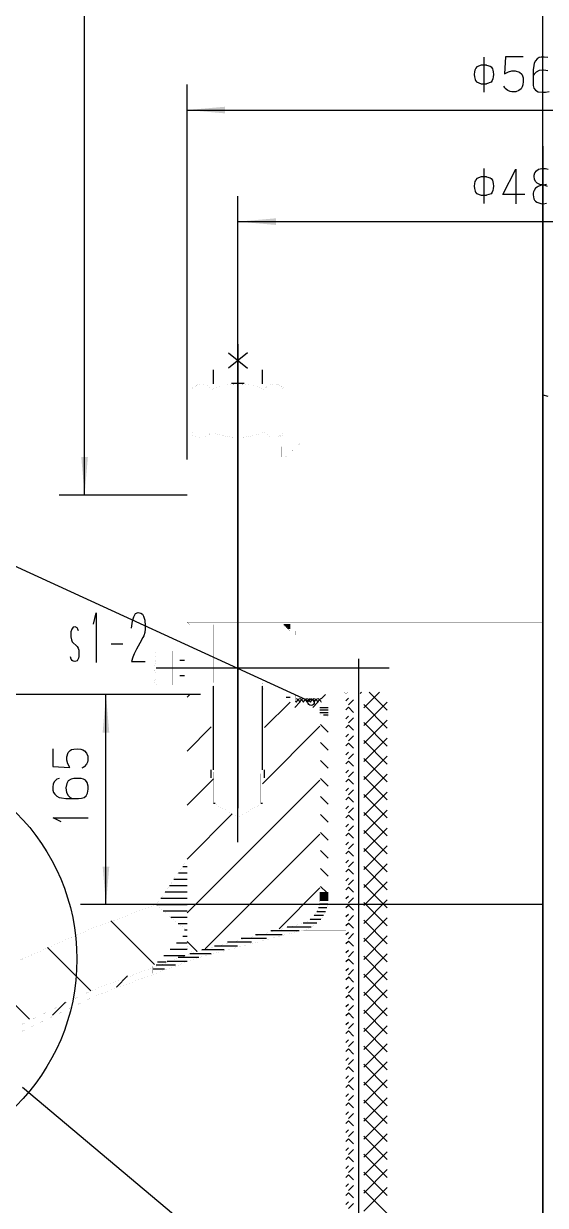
# Model space of a CAD drawing. Extents: x 0 to 8410, y 0 to 11890.
# Drawn here: x 2741 to 3152, y 8583 to 9512 of the extents above; entities that cross this region are included whole.
import ezdxf

# ---------------------------------------------------------------- set-up
doc = ezdxf.new("R2010")
doc.units = 0
doc.header["$MEASUREMENT"] = 0
for name, color, linetype in [('6', 7, 'Continuous'), ('7', 7, 'Continuous'), ('8', 7, 'Continuous')]:
    doc.layers.add(name, color=color, linetype=linetype)

# ---------------------------------------------------------------- blocks, each defined once
blk = doc.blocks.new('BLKENT20')
at = {"layer": '6', "color": 1, "linetype": 'Continuous'}
for p, q in [((2932.8, 10026.4), (2769.1, 10026.4)), ((2789.1, 9141.44), (2789.1, 10026.4)), ((2869.8, 9141.44), (2769.1, 9141.44))]:
    blk.add_line(p, q, dxfattribs=at)
at = {"layer": '6', "color": 2, "linetype": 'Continuous'}
for p, q in [((2743.26, 9629.44), (2743.26, 9613.55)), ((2758.78, 9628.19), (2760.22, 9628.92)), ((2760.22, 9628.92), (2762.14, 9629.34)), ((2762.14, 9629.34), (2765.34, 9629.55)), ((2765.34, 9629.55), (2768.54, 9629.23)), ((2768.54, 9629.23), (2770.3, 9628.61)), ((2770.3, 9628.61), (2771.9, 9627.67)), ((2755.9, 9622.33), (2757.18, 9626.31)), ((2755.9, 9619.3), (2755.9, 9622.33)), ((2756.7, 9616.16), (2755.9, 9619.3)), ((2757.18, 9626.31), (2758.78, 9628.19)), ((2771.9, 9627.67), (2773.66, 9625.57)), ((2773.66, 9625.57), (2774.78, 9622.96)), ((2774.78, 9619.19), (2774.46, 9617.63)), ((2774.78, 9622.96), (2774.78, 9619.19)), ((2743.26, 9613.55), (2758.46, 9612.71)), ((2758.46, 9612.71), (2756.7, 9616.16)), ((2770.46, 9612.71), (2769.5, 9612.08)), ((2771.58, 9613.23), (2770.46, 9612.71)), ((2773.66, 9615.74), (2771.58, 9613.23)), ((2774.46, 9617.63), (2773.66, 9615.74)), ((2744.86, 9599.95), (2746.3, 9601.1)), ((2746.3, 9601.1), (2747.42, 9601.63)), ((2747.42, 9601.63), (2750.78, 9601.94)), ((2750.78, 9601.94), (2753.02, 9601.63)), ((2753.02, 9601.63), (2755.1, 9600.68)), ((2755.1, 9600.68), (2756.7, 9599.01)), ((2761.66, 9601.21), (2760.22, 9599.95)), ((2763.9, 9602.67), (2761.66, 9601.21)), ((2765.34, 9602.88), (2763.9, 9602.67)), ((2767.42, 9602.88), (2765.34, 9602.88)), ((2769.34, 9602.88), (2767.42, 9602.88)), ((2770.94, 9602.25), (2769.34, 9602.88)), ((2772.22, 9601.52), (2770.94, 9602.25)), ((2772.86, 9601), (2772.22, 9601.52)), ((2773.5, 9599.95), (2772.86, 9601)), ((2743.26, 9592.95), (2743.42, 9596.08)), ((2744.06, 9590.02), (2743.26, 9592.95)), ((2743.42, 9596.08), (2744.06, 9598.7)), ((2744.06, 9598.7), (2744.86, 9599.95)), ((2756.7, 9599.01), (2757.66, 9597.02)), ((2757.66, 9597.02), (2757.98, 9595.56)), ((2758.14, 9593.78), (2757.66, 9591.06)), ((2757.98, 9595.56), (2758.78, 9591.69)), ((2759.42, 9598.07), (2758.14, 9594.51)), ((2758.78, 9591.69), (2759.58, 9589.7)), ((2760.22, 9599.95), (2759.42, 9598.07)), ((2774.46, 9598.38), (2773.5, 9599.95)), ((2774.3, 9590.12), (2774.78, 9591.9)), ((2774.62, 9597.23), (2774.46, 9598.38)), ((2775.1, 9594.31), (2774.62, 9597.23)), ((2774.78, 9591.9), (2775.1, 9594.31)), ((2745.34, 9588.14), (2744.06, 9590.02)), ((2747.26, 9586.67), (2745.34, 9588.14)), ((2749.34, 9586.15), (2747.26, 9586.67)), ((2750.46, 9586.15), (2749.34, 9586.15)), ((2753.02, 9586.36), (2750.46, 9586.15)), ((2755.1, 9587.19), (2753.02, 9586.36)), ((2756.54, 9588.66), (2755.1, 9587.19)), ((2757.66, 9591.06), (2756.54, 9588.66)), ((2759.58, 9589.7), (2760.22, 9588.66)), ((2760.22, 9588.66), (2761.18, 9587.19)), ((2761.18, 9587.19), (2763.26, 9586.04)), ((2763.26, 9586.04), (2764.38, 9585.52)), ((2764.38, 9585.52), (2765.66, 9585.21)), ((2765.66, 9585.21), (2767.1, 9585.21)), ((2767.1, 9585.21), (2768.86, 9585.31)), ((2768.86, 9585.31), (2770.62, 9585.73)), ((2770.62, 9585.73), (2771.74, 9586.36)), ((2771.74, 9586.36), (2772.7, 9587.09)), ((2772.7, 9587.09), (2773.5, 9588.34)), ((2773.5, 9588.34), (2774.3, 9590.12)), ((2744.06, 9572.03), (2744.86, 9573.29)), ((2744.86, 9573.29), (2746.3, 9574.44)), ((2746.3, 9574.44), (2747.42, 9574.96)), ((2747.42, 9574.96), (2750.78, 9575.27)), ((2750.78, 9575.27), (2753.02, 9574.96)), ((2753.02, 9574.96), (2755.1, 9574.02)), ((2755.1, 9574.02), (2756.7, 9572.34)), ((2760.22, 9573.29), (2759.42, 9571.4)), ((2761.66, 9574.54), (2760.22, 9573.29)), ((2763.9, 9576), (2761.66, 9574.54)), ((2765.34, 9576.21), (2763.9, 9576)), ((2767.42, 9576.21), (2765.34, 9576.21)), ((2769.34, 9576.21), (2767.42, 9576.21)), ((2770.94, 9575.59), (2769.34, 9576.21)), ((2772.22, 9574.85), (2770.94, 9575.59)), ((2772.86, 9574.33), (2772.22, 9574.85)), ((2773.5, 9573.29), (2772.86, 9574.33)), ((2774.46, 9571.72), (2773.5, 9573.29)), ((2743.26, 9566.28), (2743.42, 9569.42)), ((2744.06, 9563.35), (2743.26, 9566.28)), ((2743.42, 9569.42), (2744.06, 9572.03)), ((2745.34, 9561.47), (2744.06, 9563.35)), ((2757.66, 9564.4), (2756.54, 9561.99)), ((2756.7, 9572.34), (2757.66, 9570.36)), ((2757.66, 9570.36), (2757.98, 9568.89)), ((2758.14, 9567.12), (2757.66, 9564.4)), ((2757.98, 9568.89), (2758.78, 9565.02)), ((2759.42, 9571.4), (2758.14, 9567.85)), ((2758.78, 9565.02), (2759.58, 9563.04)), ((2773.5, 9561.68), (2774.3, 9563.46)), ((2774.3, 9563.46), (2774.78, 9565.23)), ((2774.62, 9570.57), (2774.46, 9571.72)), ((2775.1, 9567.64), (2774.62, 9570.57)), ((2774.78, 9565.23), (2775.1, 9567.64)), ((2747.26, 9560), (2745.34, 9561.47)), ((2749.34, 9559.48), (2747.26, 9560)), ((2750.46, 9559.48), (2749.34, 9559.48)), ((2753.02, 9559.69), (2750.46, 9559.48)), ((2755.1, 9560.53), (2753.02, 9559.69)), ((2756.54, 9561.99), (2755.1, 9560.53)), ((2759.58, 9563.04), (2760.22, 9561.99)), ((2760.22, 9561.99), (2761.18, 9560.53)), ((2761.18, 9560.53), (2763.26, 9559.38)), ((2763.26, 9559.38), (2764.38, 9558.85)), ((2764.38, 9558.85), (2765.66, 9558.54)), ((2765.66, 9558.54), (2767.1, 9558.54)), ((2767.1, 9558.54), (2768.86, 9558.65)), ((2768.86, 9558.65), (2770.62, 9559.06)), ((2770.62, 9559.06), (2771.74, 9559.69)), ((2771.74, 9559.69), (2772.7, 9560.42)), ((2772.7, 9560.42), (2773.5, 9561.68))]:
    blk.add_line(p, q, dxfattribs=at)
at = {"layer": '6', "color": 1, "linetype": 'Continuous'}
for points in [[(2789.1, 10026.4), (2791.72, 9996.55), (2786.49, 9996.55)], [(2789.1, 9141.44), (2786.49, 9171.33), (2791.72, 9171.33)]]:
    blk.add_solid(points, dxfattribs=at)
blk = doc.blocks.new('BLKENT21')
at = {"layer": '6', "color": 1, "linetype": 'Continuous'}
for p, q in [((2682.29, 8606.77), (2758.21, 8543.06)), ((2453.64, 8211.2), (2742.89, 8555.92)), ((2393.03, 8262.05), (2468.96, 8198.34))]:
    blk.add_line(p, q, dxfattribs=at)
at = {"layer": '6', "color": 2, "linetype": 'Continuous'}
for p, q in [((2578.35, 8429.14), (2578.53, 8430.36)), ((2578.53, 8430.36), (2580.2, 8433.59)), ((2580.2, 8433.59), (2583.24, 8435.96)), ((2583.24, 8435.96), (2585.3, 8436.69)), ((2585.3, 8436.69), (2587.39, 8436.44)), ((2587.39, 8436.44), (2591.27, 8435.09)), ((2591.27, 8435.09), (2595.6, 8432.28)), ((2595.6, 8432.28), (2598.79, 8429.6)), ((2598.79, 8429.6), (2600.43, 8428.08)), ((2578.47, 8427.54), (2578.35, 8429.14)), ((2578.98, 8426.16), (2578.47, 8427.54)), ((2579.61, 8424.67), (2578.98, 8426.16)), ((2580.98, 8422.57), (2579.61, 8424.67)), ((2584.13, 8419.11), (2580.98, 8422.57)), ((2600.43, 8428.08), (2602.37, 8425.91)), ((2602.37, 8425.91), (2603.63, 8424.18)), ((2603.63, 8424.18), (2604.82, 8422.36)), ((2604.82, 8422.36), (2605.51, 8420.69)), ((2605.51, 8420.69), (2606.05, 8418.6)), ((2568.83, 8419.79), (2558.61, 8407.62)), ((2588.42, 8415.51), (2584.13, 8419.11)), ((2589.71, 8414.56), (2588.42, 8415.51)), ((2591.93, 8412.97), (2589.71, 8414.56)), ((2593.37, 8412.45), (2591.93, 8412.97)), ((2596.26, 8411.66), (2593.37, 8412.45)), ((2597.78, 8411.48), (2596.26, 8411.66)), ((2600.59, 8411.84), (2597.78, 8411.48)), ((2602.34, 8412.43), (2600.59, 8411.84)), ((2604.05, 8413.72), (2602.34, 8412.43)), ((2605.64, 8416.62), (2604.32, 8414.04)), ((2606.05, 8418.6), (2605.64, 8416.62)), ((2558.61, 8407.62), (2569.72, 8397.2)), ((2570.59, 8400.98), (2571.99, 8403.9)), ((2571.99, 8403.9), (2573.94, 8406.22)), ((2573.94, 8406.22), (2577.48, 8408.44)), ((2577.48, 8408.44), (2579.91, 8408.85)), ((2579.91, 8408.85), (2581.49, 8408.49)), ((2581.49, 8408.49), (2583.23, 8407.58)), ((2583.23, 8407.58), (2585.81, 8405.68)), ((2585.81, 8405.68), (2588.06, 8403.38)), ((2588.06, 8403.38), (2589.01, 8401.77)), ((2589.01, 8401.77), (2589.63, 8400.02)), ((2557.94, 8370.23), (2548.07, 8393.8)), ((2548.07, 8393.8), (2571.85, 8373.85)), ((2569.72, 8397.2), (2570.59, 8400.98)), ((2588.81, 8394.57), (2586.39, 8391.68)), ((2589.63, 8397.29), (2588.81, 8394.57)), ((2589.63, 8400.02), (2589.63, 8397.29)), ((2570.65, 8385.37), (2557.94, 8370.23)), ((2578.91, 8389.49), (2577.77, 8389.63)), ((2580.11, 8389.17), (2578.91, 8389.49)), ((2583.31, 8389.76), (2580.11, 8389.17)), ((2585.14, 8390.69), (2583.31, 8389.76)), ((2586.39, 8391.68), (2585.14, 8390.69)), ((2529.09, 8372.18), (2553.24, 8351.92)), ((2533.18, 8365.61), (2531.92, 8361.62)), ((2536.28, 8369.3), (2533.18, 8365.61)), ((2536.28, 8369.3), (2539.1, 8371.16)), ((2539.1, 8371.16), (2540.19, 8371.47)), ((2540.19, 8371.47), (2542.09, 8371.24)), ((2542.09, 8371.24), (2543.4, 8370.82)), ((2543.4, 8370.82), (2544.83, 8370.03)), ((2544.83, 8370.03), (2546.62, 8368.67)), ((2546.62, 8368.67), (2548.26, 8367.15)), ((2548.26, 8367.15), (2549.41, 8365.78)), ((2549.41, 8365.78), (2550.11, 8364.38)), ((2550.11, 8364.38), (2550.54, 8362.65)), ((2531.92, 8361.62), (2532.18, 8360.18)), ((2532.18, 8360.18), (2532.4, 8359.45)), ((2532.4, 8359.45), (2532.86, 8358.51)), ((2532.86, 8358.51), (2533.94, 8357.06)), ((2533.94, 8357.06), (2535.59, 8355.54)), ((2535.59, 8355.54), (2537.37, 8354.18)), ((2545.93, 8354.92), (2549.02, 8358.6)), ((2550.54, 8362.65), (2549.02, 8358.6)), ((2537.37, 8354.18), (2539.55, 8353.03)), ((2539.55, 8353.03), (2540.43, 8352.84)), ((2540.43, 8352.84), (2542.08, 8352.82)), ((2542.08, 8352.82), (2545.93, 8354.92))]:
    blk.add_line(p, q, dxfattribs=at)
at = {"layer": '6', "color": 1, "linetype": 'Continuous'}
for points in [[(2742.89, 8555.92), (2725.69, 8531.34), (2721.68, 8534.7)], [(2453.64, 8211.2), (2470.85, 8235.77), (2474.85, 8232.41)]]:
    blk.add_solid(points, dxfattribs=at)
blk = doc.blocks.new('BLKENT22')
at = {"layer": '6', "color": 1, "linetype": 'Continuous'}
blk.add_line((2740.14, 8675.72), (2880.9, 8557.6), dxfattribs=at)
blk = doc.blocks.new('BLKENT181')
at = {"layer": '6', "color": 2, "linetype": 'Continuous'}
for p, q in [((3103.27, 9485.9), (3103.27, 9458.32)), ((3120.29, 9486.04), (3119.56, 9472.74)), ((3134.2, 9486.04), (3120.29, 9486.04)), ((3142.8, 9481), (3142.52, 9479.18)), ((3143.81, 9482.82), (3142.8, 9481)), ((3145.27, 9484.51), (3143.81, 9482.82)), ((3146.73, 9485.48), (3145.27, 9484.51)), ((3148.47, 9485.9), (3146.73, 9485.48)), ((3150.76, 9485.9), (3148.47, 9485.9)), ((3153.5, 9485.63), (3150.76, 9485.9)), ((3095.86, 9474.14), (3095.77, 9472.19)), ((3095.77, 9472.19), (3095.86, 9470.22)), ((3096.22, 9475.68), (3095.86, 9474.14)), ((3096.59, 9476.52), (3096.22, 9475.68)), ((3096.96, 9477.08), (3096.59, 9476.52)), ((3097.78, 9478.06), (3096.96, 9477.08)), ((3101.16, 9479.46), (3097.78, 9478.06)), ((3105.37, 9479.46), (3101.16, 9479.46)), ((3105.37, 9479.46), (3108.21, 9478.62)), ((3108.21, 9478.62), (3109.03, 9478.06)), ((3109.03, 9478.06), (3109.95, 9476.67)), ((3109.95, 9476.67), (3110.41, 9475.55)), ((3110.41, 9475.55), (3110.68, 9474.14)), ((3110.68, 9474.14), (3110.77, 9472.19)), ((3110.77, 9472.19), (3110.68, 9470.22)), ((3119.56, 9472.74), (3122.58, 9474.28)), ((3122.58, 9474.28), (3125.32, 9474.98)), ((3125.32, 9474.98), (3127.98, 9474.98)), ((3127.98, 9474.98), (3131.45, 9473.86)), ((3131.45, 9473.86), (3133.1, 9472.46)), ((3133.1, 9472.46), (3133.74, 9471.2)), ((3133.74, 9471.2), (3134.11, 9469.52)), ((3142.52, 9479.18), (3141.98, 9475.82)), ((3141.98, 9475.82), (3141.98, 9465.74)), ((3142.8, 9472.46), (3142.16, 9471.34)), ((3144.35, 9474), (3142.8, 9472.46)), ((3146.73, 9475.26), (3144.35, 9474)), ((3150.39, 9475.68), (3146.73, 9475.26)), ((3153.69, 9474.98), (3150.39, 9475.68)), ((3095.86, 9470.22), (3096.32, 9468.13)), ((3096.32, 9468.13), (3096.68, 9467.42)), ((3096.68, 9467.42), (3097.6, 9466.3)), ((3097.6, 9466.3), (3101.16, 9464.9)), ((3101.16, 9464.9), (3105.37, 9464.9)), ((3108.94, 9466.16), (3105.37, 9464.9)), ((3109.86, 9467.42), (3108.94, 9466.16)), ((3110.41, 9468.68), (3109.86, 9467.42)), ((3110.68, 9470.22), (3110.41, 9468.68)), ((3119.56, 9462.24), (3119.01, 9463.08)), ((3120.01, 9461.26), (3119.56, 9462.24)), ((3122.21, 9459.44), (3120.01, 9461.26)), ((3133.47, 9462.38), (3132.64, 9460.99)), ((3134.01, 9463.92), (3133.47, 9462.38)), ((3134.29, 9466.72), (3134.01, 9463.92)), ((3134.11, 9469.52), (3134.29, 9466.72)), ((3141.98, 9465.74), (3142.16, 9463.36)), ((3142.16, 9463.36), (3142.71, 9461.41)), ((3142.71, 9461.41), (3143.9, 9459.72)), ((3123.86, 9458.75), (3122.21, 9459.44)), ((3125.23, 9458.46), (3123.86, 9458.75)), ((3128.52, 9458.46), (3125.23, 9458.46)), ((3130.81, 9459.44), (3128.52, 9458.46)), ((3132.64, 9460.99), (3130.81, 9459.44)), ((3143.9, 9459.72), (3146.09, 9458.6)), ((3146.09, 9458.6), (3149.2, 9458.32)), ((3149.2, 9458.32), (3151.67, 9458.32)), ((3151.67, 9458.32), (3154.6, 9458.88))]:
    blk.add_line(p, q, dxfattribs=at)
at = {"layer": '6', "color": 1, "linetype": 'Continuous'}
for p, q in [((2869.8, 9169.44), (2869.8, 9464.18)), ((2869.8, 9444.18), (3429.8, 9444.18))]:
    blk.add_line(p, q, dxfattribs=at)
blk.add_solid([(2869.8, 9444.18), (2899.68, 9446.8), (2899.68, 9441.57)], dxfattribs=at)
blk = doc.blocks.new('BLKENT182')
at = {"layer": '6', "color": 2, "linetype": 'Continuous'}
for p, q in [((3103.27, 9398.16), (3103.27, 9370.58)), ((3118.18, 9377.72), (3128.43, 9397.6)), ((3128.43, 9397.6), (3128.43, 9370.44)), ((3143.44, 9394.8), (3144.72, 9396.48)), ((3144.72, 9396.48), (3146.37, 9397.6)), ((3146.37, 9397.6), (3148.93, 9398.3)), ((3148.93, 9398.3), (3151.67, 9398.16)), ((3151.67, 9398.16), (3153.96, 9397.6)), ((3096.22, 9387.94), (3095.86, 9386.4)), ((3096.59, 9388.78), (3096.22, 9387.94)), ((3096.96, 9389.34), (3096.59, 9388.78)), ((3097.78, 9390.32), (3096.96, 9389.34)), ((3101.16, 9391.72), (3097.78, 9390.32)), ((3105.37, 9391.72), (3101.16, 9391.72)), ((3105.37, 9391.72), (3108.21, 9390.88)), ((3108.21, 9390.88), (3109.03, 9390.32)), ((3109.03, 9390.32), (3109.95, 9388.92)), ((3109.95, 9388.92), (3110.41, 9387.8)), ((3110.41, 9387.8), (3110.68, 9386.4)), ((3142.98, 9392.98), (3143.44, 9394.8)), ((3142.98, 9392), (3142.98, 9392.98)), ((3143.16, 9389.76), (3142.98, 9392)), ((3143.9, 9387.94), (3143.16, 9389.76)), ((3145.18, 9386.68), (3143.9, 9387.94)), ((3147.28, 9385.7), (3145.18, 9386.68)), ((3095.86, 9386.4), (3095.77, 9384.44)), ((3095.77, 9384.44), (3095.86, 9382.48)), ((3095.86, 9382.48), (3096.32, 9380.38)), ((3096.32, 9380.38), (3096.68, 9379.68)), ((3096.68, 9379.68), (3097.6, 9378.56)), ((3097.6, 9378.56), (3101.16, 9377.16)), ((3108.94, 9378.42), (3105.37, 9377.16)), ((3109.86, 9379.68), (3108.94, 9378.42)), ((3110.41, 9380.94), (3109.86, 9379.68)), ((3110.68, 9382.48), (3110.41, 9380.94)), ((3110.68, 9386.4), (3110.77, 9384.44)), ((3110.77, 9384.44), (3110.68, 9382.48)), ((3135.48, 9377.72), (3118.18, 9377.72)), ((3142.43, 9379.82), (3142.16, 9378.7)), ((3142.16, 9378.7), (3142.16, 9377.44)), ((3142.16, 9377.44), (3142.25, 9375.9)), ((3142.89, 9380.8), (3142.43, 9379.82)), ((3143.9, 9382.62), (3142.89, 9380.8)), ((3145.18, 9383.46), (3143.9, 9382.62)), ((3146.09, 9384.02), (3145.18, 9383.46)), ((3147.83, 9384.72), (3146.09, 9384.02)), ((3149.66, 9385.28), (3147.28, 9385.7)), ((3151.22, 9385.42), (3147.83, 9384.72)), ((3153.41, 9384.16), (3150.3, 9385.28)), ((3152.5, 9385.7), (3151.22, 9385.42)), ((3101.16, 9377.16), (3105.37, 9377.16)), ((3142.25, 9375.9), (3142.62, 9374.36)), ((3142.62, 9374.36), (3143.16, 9373.38)), ((3143.16, 9373.38), (3143.81, 9372.54)), ((3143.81, 9372.54), (3144.9, 9371.84)), ((3144.9, 9371.84), (3146.46, 9371.14)), ((3146.46, 9371.14), (3148.01, 9370.72)), ((3148.01, 9370.72), (3150.12, 9370.44)), ((3150.12, 9370.44), (3152.68, 9370.86))]:
    blk.add_line(p, q, dxfattribs=at)
at = {"layer": '6', "color": 1, "linetype": 'Continuous'}
for p, q in [((2909.8, 9255.02), (2909.8, 9376.44)), ((2909.8, 9356.44), (3389.8, 9356.44))]:
    blk.add_line(p, q, dxfattribs=at)
blk.add_solid([(2909.8, 9356.44), (2939.68, 9359.05), (2939.68, 9353.82)], dxfattribs=at)
blk = doc.blocks.new('BLKENT302')
at = {"layer": '6', "color": 1, "linetype": 'Continuous'}
blk.add_line((2880.3, 8984.44), (1430.94, 8984.44), dxfattribs=at)
blk = doc.blocks.new('BLKENT303')
at = {"layer": '6', "color": 1, "linetype": 'Continuous'}
blk.add_line((2871.8, 8984.44), (1574.78, 8984.44), dxfattribs=at)
blk = doc.blocks.new('BLKENT304')
at = {"layer": '6', "color": 1, "linetype": 'Continuous'}
for p, q in [((2871.8, 8984.44), (2785.94, 8984.44)), ((2805.94, 8819.35), (2805.94, 8984.44)), ((2917.41, 8819.35), (2785.94, 8819.35))]:
    blk.add_line(p, q, dxfattribs=at)
at = {"layer": '6', "color": 2, "linetype": 'Continuous'}
for p, q in [((2764.08, 8941.71), (2764.08, 8927.8)), ((2776.26, 8938.97), (2777.66, 8940.61)), ((2777.66, 8940.61), (2778.92, 8941.25)), ((2778.92, 8941.25), (2780.6, 8941.62)), ((2780.6, 8941.62), (2783.4, 8941.8)), ((2783.4, 8941.8), (2786.2, 8941.53)), ((2786.2, 8941.53), (2787.74, 8940.98)), ((2787.74, 8940.98), (2789.14, 8940.16)), ((2775.14, 8935.49), (2776.26, 8938.97)), ((2775.14, 8932.84), (2775.14, 8935.49)), ((2775.84, 8930.09), (2775.14, 8932.84)), ((2789.14, 8940.16), (2790.68, 8938.33)), ((2790.68, 8938.33), (2791.66, 8936.04)), ((2791.38, 8931.37), (2790.68, 8929.72)), ((2791.66, 8932.74), (2791.38, 8931.37)), ((2791.66, 8936.04), (2791.66, 8932.74)), ((2764.08, 8927.8), (2777.38, 8927.07)), ((2777.38, 8927.07), (2775.84, 8930.09)), ((2787.88, 8927.07), (2787.04, 8926.52)), ((2788.86, 8927.53), (2787.88, 8927.07)), ((2790.68, 8929.72), (2788.86, 8927.53)), ((2764.5, 8914.35), (2764.22, 8911.61)), ((2765.48, 8916.18), (2764.5, 8914.35)), ((2767.16, 8917.83), (2765.48, 8916.18)), ((2768.98, 8918.47), (2767.16, 8917.83)), ((2775.14, 8914.53), (2774.44, 8911.24)), ((2776.26, 8916.55), (2775.14, 8914.53)), ((2778.5, 8917.92), (2776.26, 8916.55)), ((2780.74, 8918.47), (2778.5, 8917.92)), ((2784.52, 8918.47), (2780.74, 8918.47)), ((2786.48, 8918.47), (2784.52, 8918.47)), ((2788.16, 8918.01), (2786.48, 8918.47)), ((2789.7, 8917.19), (2788.16, 8918.01)), ((2791.24, 8915.45), (2789.7, 8917.19)), ((2791.8, 8912.52), (2791.24, 8915.45)), ((2764.22, 8911.61), (2764.22, 8909.32)), ((2764.22, 8909.32), (2764.64, 8907.58)), ((2764.64, 8907.58), (2765.62, 8906.12)), ((2765.62, 8906.12), (2767.3, 8904.65)), ((2767.3, 8904.65), (2769.12, 8903.65)), ((2769.12, 8903.65), (2770.94, 8903.37)), ((2770.94, 8903.37), (2774.3, 8902.82)), ((2774.44, 8911.24), (2774.86, 8907.58)), ((2774.86, 8907.58), (2776.12, 8905.2)), ((2776.12, 8905.2), (2777.66, 8903.65)), ((2777.66, 8903.65), (2778.78, 8903)), ((2786.76, 8903), (2788.72, 8903.55)), ((2788.72, 8903.55), (2790.4, 8904.74)), ((2790.4, 8904.74), (2791.52, 8906.94)), ((2791.52, 8906.94), (2791.8, 8910.05)), ((2791.8, 8910.05), (2791.8, 8912.52)), ((2774.3, 8902.82), (2784.38, 8902.82)), ((2784.38, 8902.82), (2786.76, 8903)), ((2770.66, 8884.52), (2764.36, 8887.63)), ((2764.36, 8887.63), (2791.8, 8887.63))]:
    blk.add_line(p, q, dxfattribs=at)
at = {"layer": '6', "color": 1, "linetype": 'Continuous'}
for points in [[(2805.94, 8984.44), (2808.55, 8954.55), (2803.32, 8954.55)], [(2805.94, 8819.35), (2803.32, 8849.24), (2808.55, 8849.24)]]:
    blk.add_solid(points, dxfattribs=at)
blk = doc.blocks.new('BLKENT328')
at = {"layer": '7', "color": 1, "linetype": 'Continuous'}
for p, q in [((2950.8, 9039.44), (2945.8, 9039.44)), ((2950.8, 9038.44), (2946.8, 9038.44)), ((2950.8, 9037.44), (2947.8, 9037.44)), ((2950.8, 9036.44), (2948.8, 9036.44))]:
    blk.add_line(p, q, dxfattribs=at)
blk = doc.blocks.new('BLKENT329')
at = {"layer": '7', "color": 1, "linetype": 'Continuous'}
for p, q in [((2955.3, 8978.61), (2958.13, 8981.44)), ((2956.07, 8978.44), (2955.3, 8979.21)), ((2958.9, 8978.44), (2955.9, 8981.44)), ((2957.96, 8978.44), (2960.96, 8981.44)), ((2961.73, 8978.44), (2958.73, 8981.44)), ((2960.78, 8978.44), (2963.78, 8981.44)), ((2964.55, 8978.44), (2961.55, 8981.44)), ((2963.61, 8978.44), (2966.61, 8981.44)), ((2967.38, 8978.44), (2964.38, 8981.44)), ((2966.44, 8978.44), (2969.44, 8981.44)), ((2970.21, 8978.44), (2967.21, 8981.44)), ((2969.27, 8978.44), (2972.27, 8981.44)), ((2973.04, 8978.44), (2970.04, 8981.44)), ((2972.1, 8978.44), (2975.1, 8981.44)), ((2975.33, 8978.97), (2972.87, 8981.44)), ((2974.93, 8978.44), (2975.33, 8978.85))]:
    blk.add_line(p, q, dxfattribs=at)
blk = doc.blocks.new('BLKENT341')
at = {"layer": '7', "color": 1, "linetype": 'Continuous'}
for p, q in [((2954.44, 8974.44), (2958.44, 8978.44)), ((2968.58, 8974.44), (2972.58, 8978.44)), ((2975.33, 8981.19), (2978.58, 8984.44))]:
    blk.add_line(p, q, dxfattribs=at)
blk = doc.blocks.new('BLKENT366')
at = {"layer": '7', "color": 1, "linetype": 'Continuous'}
for p, q in [((2866.35, 8849.37), (2869.8, 8849.37)), ((2859.44, 8839.37), (2869.8, 8839.37)), ((2862.89, 8844.37), (2869.8, 8844.37)), ((2852.53, 8829.37), (2869.8, 8829.37)), ((2855.99, 8834.37), (2869.8, 8834.37)), ((2849.08, 8824.37), (2869.8, 8824.37)), ((2845.62, 8819.37), (2869.8, 8819.37)), ((2850.94, 8814.37), (2869.8, 8814.37)), ((2856.89, 8809.37), (2869.8, 8809.37)), ((2862.85, 8804.37), (2869.8, 8804.37)), ((2866.48, 8794.37), (2869.8, 8794.37)), ((2867.8, 8799.37), (2869.8, 8799.37)), ((2856.48, 8784.37), (2869.8, 8784.37)), ((2861.48, 8789.37), (2869.8, 8789.37)), ((2846.48, 8774.37), (2853.2, 8774.37)), ((2851.48, 8779.37), (2868.02, 8779.37))]:
    blk.add_line(p, q, dxfattribs=at)
blk = doc.blocks.new('BLKENT386')
at = {"layer": '7', "color": 1, "linetype": 'Continuous'}
for p, q in [((2974.3, 8974.44), (2980.8, 8974.44)), ((2974.3, 8972.44), (2980.8, 8972.44)), ((2974.3, 8970.44), (2980.8, 8970.44)), ((2977.07, 8968.44), (2980.8, 8968.44))]:
    blk.add_line(p, q, dxfattribs=at)
blk = doc.blocks.new('BLKENT387')
at = {"layer": '7', "color": 1, "linetype": 'Continuous'}
blk.add_line((2947.8, 8982.44), (2950.8, 8982.44), dxfattribs=at)
blk = doc.blocks.new('BLKENT388')
at = {"layer": '7', "color": 1, "linetype": 'Continuous'}
for p, q in [((2844.19, 8772.08), (2809.84, 8806.44)), ((2794.06, 8751.5), (2759.91, 8785.66)), ((2745.72, 8729.13), (2712.26, 8762.6))]:
    blk.add_line(p, q, dxfattribs=at)
blk = doc.blocks.new('BLKENT389')
at = {"layer": '7', "color": 1, "linetype": 'Continuous'}
for p, q in [((2814.11, 8754.4), (2822.99, 8763.28)), ((2763.79, 8732.37), (2774.11, 8742.69))]:
    blk.add_line(p, q, dxfattribs=at)
blk = doc.blocks.new('BLKENT564')
at = {"layer": '7', "color": 1, "linetype": 'Continuous'}
for p, q in [((2869.8, 8982.44), (2871.8, 8984.44)), ((2930.8, 8958.59), (2950.8, 8978.59)), ((2929.05, 8914.41), (2974.3, 8959.66)), ((2869.8, 8940.01), (2888.8, 8959.01)), ((2869.8, 8897.59), (2890.55, 8918.34)), ((2869.8, 8812.73), (2974.3, 8917.24)), ((2869.8, 8855.16), (2905.27, 8890.63)), ((2883.9, 8784.41), (2974.3, 8874.81)), ((2942.12, 8800.2), (2974.3, 8832.38))]:
    blk.add_line(p, q, dxfattribs=at)
blk = doc.blocks.new('BLKENT568')
at = {"layer": '7', "color": 1, "linetype": 'Continuous'}
for p, q in [((2994.8, 8979.54), (2996.8, 8981.54)), ((2994.8, 8972.47), (2996.8, 8974.47)), ((2994.8, 8965.4), (2996.8, 8967.4)), ((2994.8, 8958.33), (2996.8, 8960.33)), ((2994.8, 8951.26), (2996.8, 8953.26)), ((2994.8, 8944.19), (2996.8, 8946.19)), ((2994.8, 8937.11), (2996.8, 8939.11)), ((2994.8, 8930.04), (2996.8, 8932.04)), ((2994.8, 8922.97), (2996.8, 8924.97)), ((2994.8, 8915.9), (2996.8, 8917.9)), ((2994.8, 8908.83), (2996.8, 8910.83)), ((2994.8, 8901.76), (2996.8, 8903.76)), ((2994.8, 8894.69), (2996.8, 8896.69)), ((2994.8, 8887.62), (2996.8, 8889.62)), ((2994.8, 8880.55), (2996.8, 8882.55)), ((2994.8, 8873.48), (2996.8, 8875.47)), ((2994.8, 8866.4), (2996.8, 8868.4)), ((2994.8, 8859.33), (2996.8, 8861.33)), ((2994.8, 8852.26), (2996.8, 8854.26)), ((2994.8, 8845.19), (2996.8, 8847.19)), ((2994.8, 8838.12), (2996.8, 8840.12)), ((2994.8, 8831.05), (2996.8, 8833.05)), ((2994.8, 8823.98), (2996.8, 8825.98)), ((2994.8, 8816.91), (2996.8, 8818.91)), ((2994.8, 8809.84), (2996.8, 8811.84)), ((2994.8, 8802.76), (2996.8, 8804.76)), ((2994.8, 8795.69), (2996.8, 8797.69)), ((2994.8, 8788.62), (2996.8, 8790.62)), ((2994.8, 8781.55), (2996.8, 8783.55)), ((2994.8, 8774.48), (2996.8, 8776.48)), ((2994.8, 8767.41), (2996.8, 8769.41)), ((2994.8, 8760.34), (2996.8, 8762.34)), ((2994.8, 8753.27), (2996.8, 8755.27)), ((2994.8, 8746.2), (2996.8, 8748.2)), ((2994.8, 8739.12), (2996.8, 8741.13)), ((2994.8, 8732.05), (2996.8, 8734.05)), ((2994.8, 8724.98), (2996.8, 8726.98)), ((2994.8, 8717.91), (2996.8, 8719.91)), ((2994.8, 8710.84), (2996.8, 8712.84)), ((2994.8, 8703.77), (2996.8, 8705.77)), ((2994.8, 8696.7), (2996.8, 8698.7)), ((2994.8, 8689.63), (2996.8, 8691.63)), ((2994.8, 8682.56), (2996.8, 8684.56)), ((2994.8, 8675.49), (2996.8, 8677.49)), ((2994.8, 8668.41), (2996.8, 8670.41)), ((2994.8, 8661.34), (2996.8, 8663.34)), ((2994.8, 8654.27), (2996.8, 8656.27)), ((2994.8, 8647.2), (2996.8, 8649.2)), ((2994.8, 8640.13), (2996.8, 8642.13)), ((2994.8, 8633.06), (2996.8, 8635.06)), ((2994.8, 8625.99), (2996.8, 8627.99)), ((2994.8, 8618.92), (2996.8, 8620.92)), ((2994.8, 8611.85), (2996.8, 8613.85)), ((2994.8, 8604.77), (2996.8, 8606.77)), ((2994.8, 8597.7), (2996.8, 8599.7)), ((2994.8, 8590.63), (2996.8, 8592.63)), ((2994.8, 8583.56), (2996.8, 8585.56))]:
    blk.add_line(p, q, dxfattribs=at)
blk = doc.blocks.new('BLKENT663')
at = {"layer": '7', "color": 1, "linetype": 'Continuous'}
for p, q in [((2980.77, 8822.66), (2974.28, 8822.66)), ((2977.08, 8810.66), (2969.67, 8810.66)), ((2978.66, 8813.66), (2971.73, 8813.66)), ((2979.76, 8816.66), (2973.11, 8816.66)), ((2980.46, 8819.66), (2973.94, 8819.66)), ((2967.45, 8801.66), (2948.41, 8801.66)), ((2971.91, 8804.66), (2961.13, 8804.66)), ((2974.91, 8807.66), (2966.56, 8807.66)), ((2932.23, 8792.66), (2912.4, 8792.66)), ((2944.65, 8795.66), (2923.72, 8795.66)), ((2957.92, 8798.66), (2935.69, 8798.66)), ((2898.85, 8783.66), (2881.47, 8783.66)), ((2909.43, 8786.66), (2891.34, 8786.66)), ((2920.53, 8789.66), (2901.63, 8789.66)), ((2869.71, 8774.66), (2854.04, 8774.66)), ((2879.04, 8777.66), (2862.86, 8777.66)), ((2888.74, 8780.66), (2872, 8780.66)), ((2852.01, 8768.66), (2842.8, 8768.66)), ((2860.71, 8771.66), (2845.5, 8771.66))]:
    blk.add_line(p, q, dxfattribs=at)
blk = doc.blocks.new('BLKENT664')
at = {"layer": '7', "color": 1, "linetype": 'Continuous'}
for p, q in [((2980.77, 8822.66), (2974.28, 8822.66)), ((2980.8, 8828.66), (2974.3, 8828.66)), ((2980.8, 8827.66), (2974.3, 8827.66)), ((2980.8, 8826.66), (2974.3, 8826.66)), ((2980.8, 8825.66), (2974.3, 8825.66)), ((2980.8, 8824.66), (2974.3, 8824.66)), ((2980.8, 8823.66), (2974.3, 8823.66))]:
    blk.add_line(p, q, dxfattribs=at)
blk = doc.blocks.new('BLKENT666')
at = {"layer": '7', "color": 1, "linetype": 'Continuous'}
for p, q in [((2980.8, 8954.91), (2974.8, 8960.91)), ((2980.8, 8940.76), (2974.8, 8946.76)), ((2980.8, 8926.62), (2974.8, 8932.62)), ((2980.8, 8912.48), (2974.8, 8918.48)), ((2980.8, 8898.34), (2974.8, 8904.34)), ((2980.8, 8884.19), (2974.8, 8890.19)), ((2980.8, 8870.05), (2974.8, 8876.05)), ((2980.8, 8855.91), (2974.8, 8861.91)), ((2980.8, 8841.77), (2974.8, 8847.77)), ((2979.6, 8828.83), (2974.8, 8833.63))]:
    blk.add_line(p, q, dxfattribs=at)
blk = doc.blocks.new('BLKENT678')
at = {"layer": '7', "color": 1, "linetype": 'Continuous'}
for p, q in [((2996.8, 8976.33), (3000.8, 8980.33)), ((3005.91, 8985.44), (3006.91, 8986.44)), ((3008.8, 8974.18), (3021.05, 8986.44)), ((3008.8, 8960.04), (3027.23, 8978.47)), ((3027.3, 8972.3), (3013.16, 8986.44)), ((3000.8, 8970.51), (2996.8, 8974.51)), ((3027.3, 8958.16), (3008.8, 8976.65)), ((2996.8, 8962.18), (3000.8, 8966.18)), ((3000.8, 8956.37), (2996.8, 8960.37)), ((3008.8, 8945.9), (3027.3, 8964.4)), ((3027.3, 8944.01), (3008.8, 8962.51)), ((2996.8, 8948.04), (3000.8, 8952.04)), ((3008.8, 8931.76), (3027.3, 8950.26)), ((3000.8, 8942.23), (2996.8, 8946.23)), ((3027.3, 8929.87), (3008.8, 8948.37)), ((2996.8, 8933.9), (3000.8, 8937.9)), ((3000.8, 8928.08), (2996.8, 8932.09)), ((3008.8, 8917.61), (3027.3, 8936.11)), ((3027.3, 8915.73), (3008.8, 8934.23)), ((2996.8, 8919.76), (3000.8, 8923.76)), ((3008.8, 8903.47), (3027.3, 8921.97)), ((3000.8, 8913.94), (2996.8, 8917.94)), ((3027.3, 8901.59), (3008.8, 8920.09)), ((2996.8, 8905.62), (3000.8, 8909.62)), ((3000.8, 8899.8), (2996.8, 8903.8)), ((3008.8, 8889.33), (3027.3, 8907.83)), ((3027.3, 8887.45), (3008.8, 8905.94)), ((2996.8, 8891.47), (3000.8, 8895.47)), ((3000.8, 8885.66), (2996.8, 8889.66)), ((3008.8, 8875.19), (3027.3, 8893.69)), ((3027.3, 8873.3), (3008.8, 8891.8)), ((2996.8, 8877.33), (3000.8, 8881.33)), ((3000.8, 8871.52), (2996.8, 8875.52)), ((3008.8, 8861.05), (3027.3, 8879.55)), ((3027.3, 8859.16), (3008.8, 8877.66)), ((2996.8, 8863.19), (3000.8, 8867.19)), ((3000.8, 8857.37), (2996.8, 8861.38)), ((3008.8, 8846.9), (3027.3, 8865.4)), ((3027.3, 8845.02), (3008.8, 8863.52)), ((2996.8, 8849.05), (3000.8, 8853.05)), ((3008.8, 8832.76), (3027.3, 8851.26)), ((3027.3, 8830.88), (3008.8, 8849.38)), ((3000.8, 8843.23), (2996.8, 8847.23)), ((2996.8, 8834.9), (3000.8, 8838.91)), ((3000.8, 8829.09), (2996.8, 8833.09)), ((3008.8, 8818.62), (3027.3, 8837.12)), ((3027.3, 8816.73), (3008.8, 8835.23)), ((2996.8, 8820.76), (3000.8, 8824.76)), ((3008.8, 8804.48), (3027.3, 8822.98)), ((3027.3, 8802.59), (3008.8, 8821.09)), ((3000.8, 8814.95), (2996.8, 8818.95)), ((2996.8, 8806.62), (3000.8, 8810.62)), ((3000.8, 8800.81), (2996.8, 8804.81)), ((3008.8, 8790.34), (3027.3, 8808.84)), ((3027.3, 8788.45), (3008.8, 8806.95)), ((2996.8, 8792.48), (3000.8, 8796.48)), ((3008.8, 8776.19), (3027.3, 8794.69)), ((3027.3, 8774.31), (3008.8, 8792.81)), ((3000.8, 8786.66), (2996.8, 8790.67)), ((2996.8, 8778.34), (3000.8, 8782.34)), ((3000.8, 8772.52), (2996.8, 8776.52)), ((3008.8, 8762.05), (3027.3, 8780.55)), ((3027.3, 8760.16), (3008.8, 8778.66)), ((2996.8, 8764.19), (3000.8, 8768.19)), ((3008.8, 8747.91), (3027.3, 8766.41)), ((3027.3, 8746.02), (3008.8, 8764.52)), ((3000.8, 8758.38), (2996.8, 8762.38)), ((2996.8, 8750.05), (3000.8, 8754.05)), ((3000.8, 8744.24), (2996.8, 8748.24)), ((3008.8, 8733.77), (3027.3, 8752.27)), ((3027.3, 8731.88), (3008.8, 8750.38)), ((2996.8, 8735.91), (3000.8, 8739.91)), ((3008.8, 8719.63), (3027.3, 8738.13)), ((3027.3, 8717.74), (3008.8, 8736.24)), ((3000.8, 8730.1), (2996.8, 8734.1)), ((2996.8, 8721.77), (3000.8, 8725.77)), ((3000.8, 8715.95), (2996.8, 8719.95)), ((3008.8, 8705.48), (3027.3, 8723.98)), ((3027.3, 8703.6), (3008.8, 8722.1)), ((2996.8, 8707.62), (3000.8, 8711.63)), ((3008.8, 8691.34), (3027.3, 8709.84)), ((3000.8, 8701.81), (2996.8, 8705.81)), ((3027.3, 8689.45), (3008.8, 8707.95)), ((2996.8, 8693.48), (3000.8, 8697.48)), ((3000.8, 8687.67), (2996.8, 8691.67)), ((3008.8, 8677.2), (3027.3, 8695.7)), ((3027.3, 8675.31), (3008.8, 8693.81)), ((2996.8, 8679.34), (3000.8, 8683.34)), ((3008.8, 8663.06), (3027.3, 8681.56)), ((3000.8, 8673.53), (2996.8, 8677.53)), ((3027.3, 8661.17), (3008.8, 8679.67)), ((2996.8, 8665.2), (3000.8, 8669.2)), ((3000.8, 8659.38), (2996.8, 8663.39)), ((3008.8, 8648.91), (3027.3, 8667.41)), ((3027.3, 8647.03), (3008.8, 8665.53)), ((2996.8, 8651.06), (3000.8, 8655.06)), ((3008.8, 8634.77), (3027.3, 8653.27)), ((3000.8, 8645.24), (2996.8, 8649.24)), ((3027.3, 8632.89), (3008.8, 8651.39)), ((2996.8, 8636.91), (3000.8, 8640.91)), ((3000.8, 8631.1), (2996.8, 8635.1)), ((3008.8, 8620.63), (3027.3, 8639.13)), ((3027.3, 8618.74), (3008.8, 8637.24)), ((2996.8, 8622.77), (3000.8, 8626.77)), ((3008.8, 8606.49), (3027.3, 8624.99)), ((3000.8, 8616.96), (2996.8, 8620.96)), ((3027.3, 8604.6), (3008.8, 8623.1)), ((2996.8, 8608.63), (3000.8, 8612.63)), ((3000.8, 8602.82), (2996.8, 8606.82)), ((3008.8, 8592.35), (3027.3, 8610.85)), ((3027.3, 8590.46), (3008.8, 8608.96)), ((2996.8, 8594.49), (3000.8, 8598.49)), ((3008.8, 8578.2), (3027.3, 8596.7)), ((3000.8, 8588.67), (2996.8, 8592.67)), ((3027.3, 8576.32), (3008.8, 8594.82)), ((2996.8, 8580.35), (3000.8, 8584.35))]:
    blk.add_line(p, q, dxfattribs=at)
blk = doc.blocks.new('BLKENT728')
at = {"layer": '8', "color": 1, "linetype": 'Continuous'}
blk.add_line((2967.38, 8978.44), (949.709, 9904.44), dxfattribs=at)
blk.add_circle((2967.38, 8978.44), 2.5, dxfattribs=at)

msp = doc.modelspace()

# ---------------------------------------------------------------- linework, layer by layer
at = {"layer": '6'}
for p, q in [((3149.8, 7450.83), (3149.8, 11579.7)), ((3149.8, 9415.78), (3149.8, 6891.22)), ((2909.8, 9214.78), (2909.8, 9265.15)), ((2909.8, 9260.05), (2909.8, 8895.28)), ((2917.36, 9253.27), (2902.24, 9241.27)), ((2902.24, 9253.27), (2917.36, 9241.27)), ((2909.8, 8868.35), (2909.8, 9255.02)), ((2890.45, 9228.75), (2890.45, 9239.92)), ((2929.15, 9228.75), (2929.15, 9239.92)), ((2914.8, 9229.15), (2904.8, 9229.15)), ((3149.8, 9220.09), (3153.55, 9219.1)), ((2796.01, 9039.81), (2798.23, 9048.81)), ((2798.23, 9048.81), (2798.23, 9009.61)), ((2826.73, 9042.21), (2827.77, 9045.61)), ((2827.77, 9045.61), (2829.28, 9048.21)), ((2829.28, 9048.21), (2831.17, 9049.01)), ((2831.17, 9049.01), (2833.39, 9048.41)), ((2833.39, 9048.41), (2834.57, 9047.61)), ((2834.57, 9047.61), (2835.42, 9046.21)), ((2835.42, 9046.21), (2836.01, 9044.61)), ((2836.01, 9044.61), (2836.4, 9043.01)), ((2836.4, 9043.01), (2836.86, 9038.61)), ((2778.36, 9033.81), (2778.16, 9031.61)), ((2778.95, 9036.01), (2778.36, 9033.81)), ((2780.06, 9037.41), (2778.95, 9036.01)), ((2781.63, 9037.81), (2780.06, 9037.41)), ((2783.2, 9037.01), (2781.63, 9037.81)), ((2783.92, 9036.01), (2783.2, 9037.01)), ((2784.37, 9034.61), (2783.92, 9036.01)), ((2826.07, 9036.81), (2826.73, 9042.21)), ((2836.73, 9036.21), (2836.46, 9033.41)), ((2836.86, 9038.61), (2836.73, 9036.21)), ((2778.16, 9031.61), (2778.3, 9029.81)), ((2778.3, 9029.81), (2778.75, 9027.41)), ((2778.75, 9027.41), (2779.28, 9026.01)), ((2779.28, 9026.01), (2783.39, 9022.21)), ((2819.14, 9024.21), (2810.06, 9024.21)), ((2832.48, 9025.01), (2829.86, 9020.21)), ((2834.96, 9029.41), (2832.48, 9025.01)), ((2835.68, 9030.81), (2834.96, 9029.41)), ((2836.46, 9033.41), (2835.68, 9030.81)), ((2783.39, 9022.21), (2784.11, 9021.01)), ((2784.11, 9021.01), (2784.5, 9019.41)), ((2784.5, 9019.41), (2784.64, 9017.01)), ((2784.64, 9017.01), (2784.57, 9014.41)), ((2828.1, 9016.61), (2827.12, 9014.01)), ((2829.86, 9020.21), (2828.1, 9016.61)), ((2778.56, 9012.41), (2777.97, 9014.21)), ((2779.21, 9011.41), (2778.56, 9012.41)), ((2780.06, 9010.81), (2779.21, 9011.41)), ((2781.56, 9010.41), (2780.06, 9010.81)), ((2783.33, 9011.01), (2781.56, 9010.41)), ((2783.92, 9012.01), (2783.33, 9011.01)), ((2784.24, 9013.01), (2783.92, 9012.01)), ((2784.57, 9014.41), (2784.24, 9013.01)), ((2827.12, 9014.01), (2826.07, 9010.41)), ((2826.07, 9010.41), (2836.86, 9010.41)), ((2864.09, 9011.44), (2867.67, 9011.44)), ((3004.8, 8001.23), (3004.8, 9012.49)), ((2845.49, 9005.44), (2979.5, 9005.44)), ((2864.09, 8999.44), (2867.67, 8999.44)), ((2941.05, 9005.44), (3028.8, 9005.44)), ((2890.45, 8925.36), (2890.45, 8991.11)), ((2929.15, 8925.36), (2929.15, 8991.11)), ((2888.8, 8919.13), (2888.8, 8925.36)), ((2930.8, 8919.13), (2930.8, 8925.36)), ((2890.55, 8899.13), (2891.8, 8899.13)), ((2927.8, 8899.13), (2929.05, 8899.13)), ((3149.8, 8819.35), (2917.41, 8819.35)), ((2877.63, 8782.46), (2869.8, 8790.29))]:
    msp.add_line(p, q, dxfattribs=at)
at = {"layer": '6', "const_width": 0.03}
for points in [[(2961.3, 9184.6), (2961.3, 9987.52)], [(2924.8, 9253.27), (2894.8, 9253.27)], [(2894.8, 9253.27), (2894.8, 9241.27)], [(2902.24, 9253.27), (2902.24, 9241.27)], [(2917.36, 9253.27), (2917.36, 9241.27)], [(2924.8, 9241.27), (2924.8, 9253.27)], [(2891.8, 9241.27), (2888.8, 9238.27)], [(2888.8, 9228.75), (2888.8, 9238.27)], [(2930.8, 9238.27), (2888.8, 9238.27)], [(2927.8, 9241.27), (2891.8, 9241.27)], [(2927.8, 9241.27), (2930.8, 9238.27)], [(2930.8, 9228.75), (2930.8, 9238.27)], [(2873.79, 9225.86), (2878.79, 9228.75)], [(2878.79, 9228.75), (2940.81, 9228.75)], [(2945.81, 9225.86), (2940.81, 9228.75)], [(2873.79, 9188.78), (2873.79, 9225.86)], [(2888.8, 9224.42), (2888.8, 9191.08)], [(2930.8, 9224.42), (2930.8, 9191.08)], [(2945.81, 9188.78), (2945.81, 9225.86)], [(2877.3, 9186.75), (2873.79, 9188.78)], [(2909.8, 9186.75), (2877.3, 9186.75)], [(2877.3, 9179.44), (2877.3, 9186.75)], [(2909.8, 9186.75), (2942.3, 9186.75)], [(2942.3, 9186.75), (2945.81, 9188.78)], [(2942.3, 9179.44), (2942.3, 9186.75)], [(2947.44, 9171.44), (2961.3, 9184.6)], [(2961.3, 9184.6), (3149.8, 9184.6)], [(2875.8, 9179.44), (2875.8, 9171.44)], [(2943.8, 9179.44), (2875.8, 9179.44)], [(2943.8, 9171.44), (2943.8, 9179.44)], [(2869.8, 9169.44), (2871.8, 9171.44)], [(2869.8, 9169.44), (3149.8, 9169.44)], [(2869.8, 9041.44), (2869.8, 9169.44)], [(2871.8, 9171.44), (3149.8, 9171.44)], [(3149.8, 9141.44), (2869.8, 9141.44)], [(2869.8, 9139.44), (3149.8, 9139.44)], [(2869.8, 9041.44), (3149.8, 9041.44)], [(2871.8, 9039.44), (2869.8, 9041.44)], [(3149.8, 9039.44), (2871.8, 9039.44)], [(2890.8, 8993.99), (2890.8, 9039.44)], [(2928.8, 8993.99), (2928.8, 9039.44)], [(2950.8, 9034.44), (2945.8, 9039.44)], [(2950.8, 9034.44), (2950.8, 9039.44)], [(3149.8, 9034.44), (2950.8, 9034.44)], [(2954.8, 9031.44), (2954.8, 9034.44)], [(2954.8, 9031.44), (2950.8, 9031.44)], [(2950.8, 8986.44), (2950.8, 9031.44)], [(3149.8, 9031.44), (2954.8, 9031.44)], [(2844.29, 8994.75), (2844.29, 9016.13)], [(2858.29, 9018.81), (2845.84, 9018.81)], [(2858.29, 8992.06), (2858.29, 9018.81)], [(2858.29, 9016.69), (2864.09, 9016.69)], [(2864.09, 8994.19), (2864.09, 9016.69)], [(2845.84, 9013.44), (2858.29, 9013.44)], [(2864.09, 9013.44), (2890.8, 9013.44)], [(2867.67, 9013.44), (2867.67, 8997.44)], [(2928.8, 9013.44), (2950.8, 9013.44)], [(2858.29, 8997.44), (2845.84, 8997.44)], [(2864.09, 8997.44), (2890.8, 8997.44)], [(2928.8, 8997.44), (2950.8, 8997.44)], [(2858.29, 8992.06), (2845.84, 8992.06)], [(2858.29, 8994.19), (2864.09, 8994.19)], [(2930.8, 8987.36), (2888.8, 8987.36)], [(2888.8, 8925.36), (2888.8, 8987.36)], [(2930.8, 8925.36), (2930.8, 8987.36)], [(2871.8, 8984.44), (2869.8, 8982.44)], [(2869.8, 8786.8), (2869.8, 8982.44)], [(2888.8, 8984.44), (2871.8, 8984.44)], [(2930.8, 8984.44), (2956.3, 8984.44)], [(2950.8, 8979.44), (2945.8, 8984.44)], [(2950.8, 8986.44), (3149.8, 8986.44)], [(2950.8, 8984.44), (2950.8, 8974.44)], [(2954.8, 8984.44), (2954.8, 8978.44)], [(2954.8, 8978.44), (2975.33, 8978.44)], [(2954.83, 8981.44), (2975.33, 8981.44)], [(2955.3, 8981.44), (2955.3, 8978.44)], [(2956.3, 8981.44), (2956.3, 8986.44)], [(2974.3, 8986.44), (2974.3, 8981.44)], [(2974.3, 8984.44), (2994.8, 8984.44)], [(2975.33, 8984.44), (2975.33, 8978.44)], [(2980.8, 8822.66), (2980.8, 8984.44)], [(2993.3, 8986.44), (2994.8, 8984.94)], [(2996.3, 8986.44), (2994.8, 8984.94)], [(2994.8, 8984.94), (2994.8, 7934.44)], [(2996.8, 8986.44), (2996.8, 7935.94)], [(3000.8, 8985.44), (2999.8, 8986.44)], [(3008.8, 8985.44), (3000.8, 8985.44)], [(3000.8, 8985.44), (3000.8, 8001.23)], [(3008.8, 8985.44), (3009.8, 8986.44)], [(3008.8, 8985.44), (3008.8, 8001.23)], [(3027.3, 8978.44), (3019.3, 8986.44)], [(3027.3, 8978.44), (3149.8, 8978.44)], [(3027.3, 8169.44), (3027.3, 8978.44)], [(2950.8, 8974.44), (2994.8, 8974.44)], [(2974.3, 8822.66), (2974.3, 8974.44)], [(2980.8, 8967.44), (2974.3, 8969.18)], [(2974.8, 8969.05), (2974.8, 8828.62)], [(2980.8, 8967.44), (2994.8, 8967.44)], [(2930.8, 8925.36), (2888.8, 8925.36)], [(2891.8, 8922.36), (2888.8, 8925.36)], [(2890.55, 8899.13), (2890.55, 8923.61)], [(2891.8, 8898.36), (2891.8, 8922.36)], [(2927.8, 8922.36), (2891.8, 8922.36)], [(2927.8, 8922.36), (2930.8, 8925.36)], [(2927.8, 8898.36), (2927.8, 8922.36)], [(2929.05, 8899.13), (2929.05, 8923.61)], [(2891.8, 8919.13), (2888.8, 8919.13)], [(2930.8, 8919.13), (2927.8, 8919.13)], [(2909.8, 8888.01), (2890.55, 8899.13)], [(2891.8, 8898.36), (2927.8, 8898.36)], [(2929.05, 8899.13), (2909.8, 8888.01)], [(2902.19, 8892.36), (2917.41, 8892.36)], [(2845.39, 8819.02), (2869.8, 8854.37)], [(2980.8, 8822.66), (2974.28, 8822.66)], [(2980.8, 8828.83), (2974.3, 8828.83)], [(2867.8, 8800.22), (2845.39, 8819.02)], [(2867.8, 8795.69), (2842.8, 8770.69)], [(2867.8, 8795.69), (2867.8, 8800.22)], [(2994.8, 8799.19), (2961.12, 8799.19)], [(2842.8, 8770.69), (2842.8, 8765.37)]]:
    msp.add_lwpolyline(points, dxfattribs=at)
for points in [[(2888.8, 9224.42, 0.577314), (2873.79, 9224.42, -0.1)], [(2909.8, 9228.75, 0.102091), (2888.8, 9224.42, -0.1)], [(2930.8, 9224.42, 0.102091), (2909.8, 9228.75, -0.1)], [(2945.81, 9224.42, 0.577314), (2930.8, 9224.42, -0.1)], [(2873.79, 9191.08, 0.577314), (2888.8, 9191.08, -0.1)], [(2888.8, 9191.08, 0.102089), (2909.8, 9186.75, -0.1)], [(2909.8, 9186.75, 0.102089), (2930.8, 9191.08, -0.1)], [(2930.8, 9191.08, 0.577314), (2945.81, 9191.08, -0.1)], [(2845.84, 9018.81, 0.577132), (2845.84, 9013.44, -0.1)], [(2845.84, 9013.44, 0.193942), (2845.84, 8997.44, -0.1)], [(2845.84, 8997.44, 0.577197), (2845.84, 8992.06, -0.1)], [(2888.8, 8987.36, 0.147323), (2890.8, 8993.99, -0.1)], [(2928.8, 8993.99, 0.147323), (2930.79, 8987.36, -0.1)], [(2958.53, 8803.91, 0.35313), (2974.3, 8823.46, -0.1)], [(2961.04, 8799.34, 0.353596), (2980.8, 8823.78, -0.1)], [(2845.19, 8819.19, 0.0446866), (2690.15, 8750.75, -0.1)], [(2958.53, 8803.91, 0.0714604), (2717.26, 8714.29, -0.1)], [(2961.04, 8799.34, 0.071461), (2720.96, 8710.61, -0.1)], [(2869.8, 8786.8, 0.50728), (2876.31, 8782.04, -0.1)]]:
    msp.add_lwpolyline(points, format="xyb", dxfattribs=at)
at = {"layer": '6'}
msp.add_circle((2620.25, 8776.31), 162.84, dxfattribs=at)

# ---------------------------------------------------------------- block references
for name in ['BLKENT20', 'BLKENT728', 'BLKENT181', 'BLKENT182', 'BLKENT328', 'BLKENT302', 'BLKENT303', 'BLKENT304', 'BLKENT564', 'BLKENT387', 'BLKENT341', 'BLKENT329', 'BLKENT568', 'BLKENT678', 'BLKENT386', 'BLKENT666', 'BLKENT366', 'BLKENT663', 'BLKENT664', 'BLKENT388', 'BLKENT389', 'BLKENT22', 'BLKENT21']:
    msp.add_blockref(name, (0, 0), dxfattribs=at)

doc.saveas('drawing.dxf')
